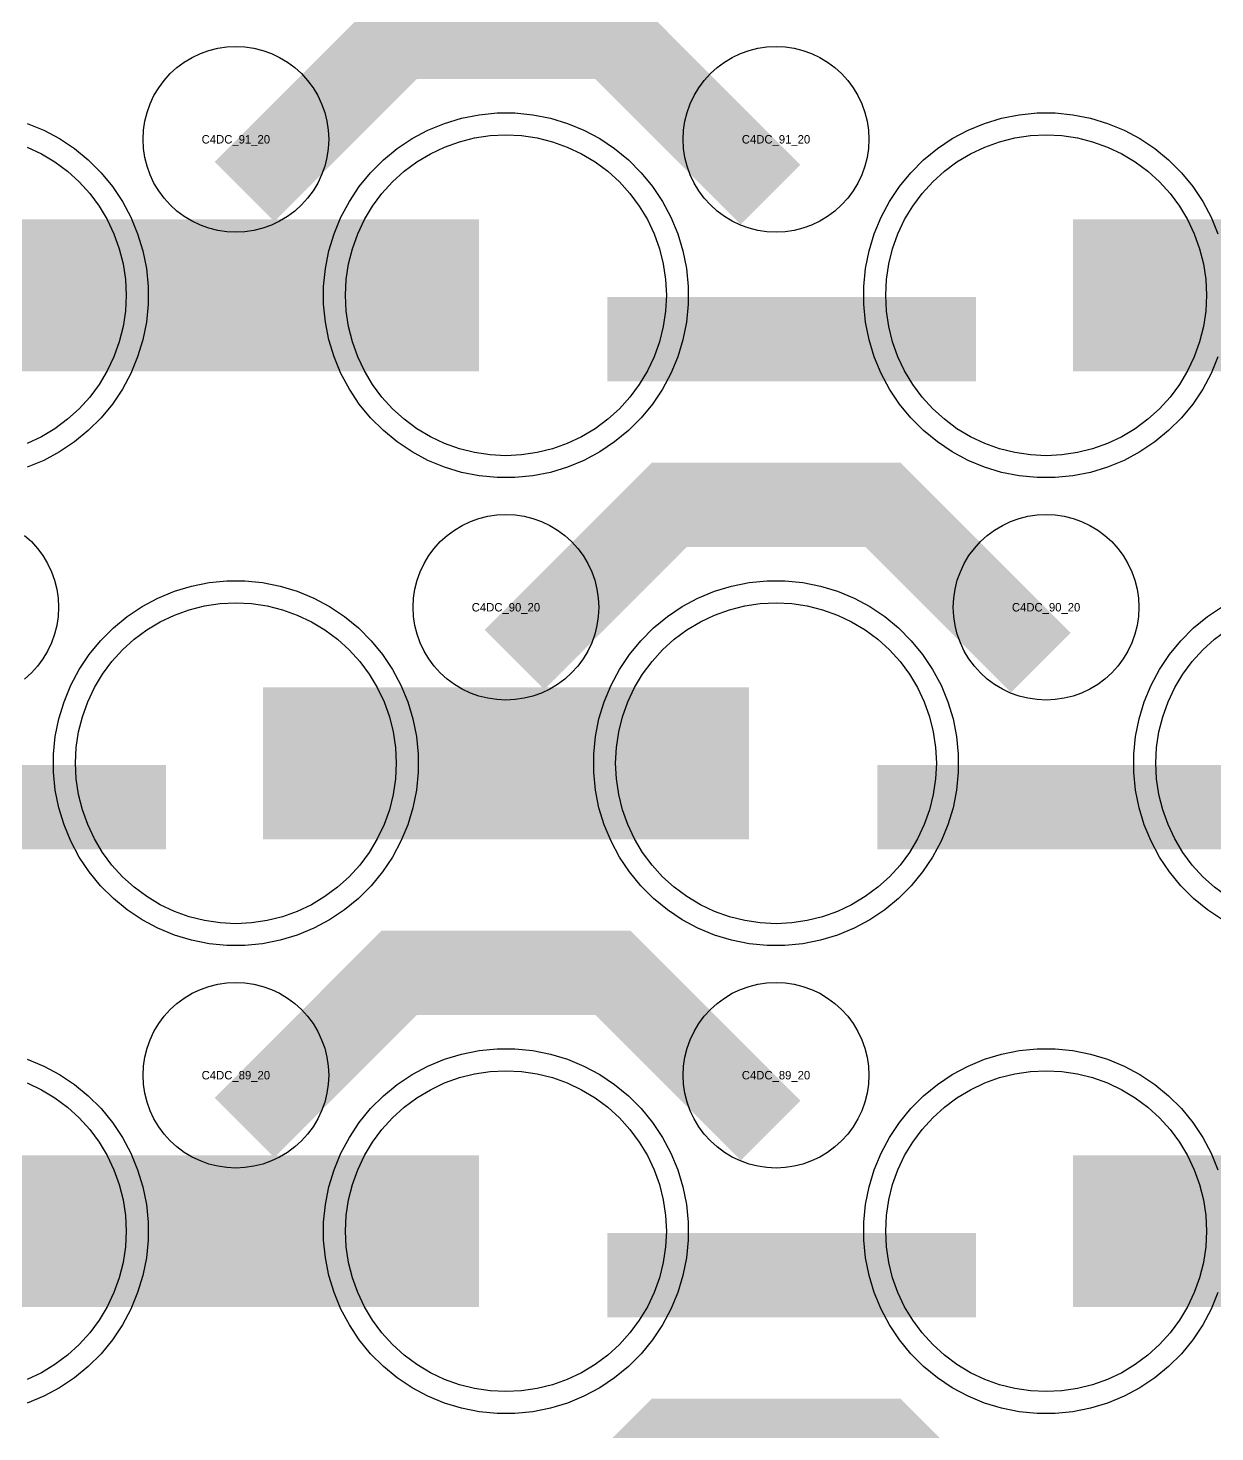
# Model space of a CAD drawing. Extents: x -11880 to 11880, y -14992 to 14992.
# Drawn here: x -5661.5 to -5310, y -2566.8 to -2151.1 of the extents above; entities that cross this region are included whole.
import ezdxf
from ezdxf.enums import TextEntityAlignment as Align

# ---------------------------------------------------------------- set-up
doc = ezdxf.new("R2010")
doc.units = 0
doc.header["$MEASUREMENT"] = 0
for name, color, linetype in [('GDS_775_DT_237', 138, 'CONTINUOUS'), ('RDL1_FS', 34, 'CONTINUOUS'), ('RDL_BS', 160, 'CONTINUOUS')]:
    doc.layers.add(name, color=color, linetype=linetype)

msp = doc.modelspace()

# ---------------------------------------------------------------- linework, layer by layer
at = {"layer": 'RDL1_FS', "color": 11, "true_color": 0xf27172}
for points in [[(-5661.819, -2186.343), (-5657.605, -2188.335), (-5653.605, -2190.733), (-5649.86, -2193.511), (-5646.406, -2196.641), (-5643.276, -2200.095), (-5640.498, -2203.84), (-5638.1, -2207.84), (-5636.108, -2212.054), (-5634.536, -2216.444), (-5633.404, -2220.967), (-5632.72, -2225.578), (-5632.491, -2230.235), (-5632.72, -2234.892), (-5633.404, -2239.503), (-5634.536, -2244.026), (-5636.108, -2248.416), (-5638.1, -2252.63), (-5640.498, -2256.63), (-5643.276, -2260.375), (-5646.406, -2263.829), (-5649.86, -2266.959), (-5653.605, -2269.737), (-5657.605, -2272.135), (-5661.819, -2274.127)], [(-5306.395, -2408.302), (-5310.14, -2405.524), (-5313.594, -2402.394), (-5316.724, -2398.94), (-5319.502, -2395.195), (-5321.9, -2391.195), (-5323.892, -2386.981), (-5325.464, -2382.591), (-5326.596, -2378.068), (-5327.28, -2373.457), (-5327.509, -2368.8), (-5327.28, -2364.143), (-5326.596, -2359.532), (-5325.464, -2355.009), (-5323.892, -2350.619), (-5321.9, -2346.405), (-5319.502, -2342.405), (-5316.724, -2338.66), (-5313.594, -2335.206), (-5310.14, -2332.076), (-5306.395, -2329.298)]]:
    msp.add_lwpolyline(points, dxfattribs=at)
for points in [[(-5520, -2277.744), (-5524.657, -2277.515), (-5529.268, -2276.831), (-5533.791, -2275.699), (-5538.181, -2274.127), (-5542.395, -2272.135), (-5546.395, -2269.737), (-5550.14, -2266.959), (-5553.594, -2263.829), (-5556.724, -2260.375), (-5559.502, -2256.63), (-5561.9, -2252.63), (-5563.892, -2248.416), (-5565.464, -2244.026), (-5566.596, -2239.503), (-5567.28, -2234.892), (-5567.509, -2230.235), (-5567.28, -2225.578), (-5566.596, -2220.967), (-5565.464, -2216.444), (-5563.892, -2212.054), (-5561.9, -2207.84), (-5559.502, -2203.84), (-5556.724, -2200.095), (-5553.594, -2196.641), (-5550.14, -2193.511), (-5546.395, -2190.733), (-5542.395, -2188.335), (-5538.181, -2186.343), (-5533.791, -2184.771), (-5529.268, -2183.639), (-5524.657, -2182.955), (-5520, -2182.726), (-5515.343, -2182.955), (-5510.732, -2183.639), (-5506.209, -2184.771), (-5501.819, -2186.343), (-5497.605, -2188.335), (-5493.605, -2190.733), (-5489.86, -2193.511), (-5486.406, -2196.641), (-5483.276, -2200.095), (-5480.498, -2203.84), (-5478.1, -2207.84), (-5476.108, -2212.054), (-5474.536, -2216.444), (-5473.404, -2220.967), (-5472.72, -2225.578), (-5472.491, -2230.235), (-5472.72, -2234.892), (-5473.404, -2239.503), (-5474.536, -2244.026), (-5476.108, -2248.416), (-5478.1, -2252.63), (-5480.498, -2256.63), (-5483.276, -2260.375), (-5486.406, -2263.829), (-5489.86, -2266.959), (-5493.605, -2269.737), (-5497.605, -2272.135), (-5501.819, -2274.127), (-5506.209, -2275.699), (-5510.732, -2276.831), (-5515.343, -2277.515)], [(-5360, -2277.744), (-5364.657, -2277.515), (-5369.268, -2276.831), (-5373.791, -2275.699), (-5378.181, -2274.127), (-5382.395, -2272.135), (-5386.395, -2269.737), (-5390.14, -2266.959), (-5393.594, -2263.829), (-5396.724, -2260.375), (-5399.502, -2256.63), (-5401.9, -2252.63), (-5403.892, -2248.416), (-5405.464, -2244.026), (-5406.596, -2239.503), (-5407.28, -2234.892), (-5407.509, -2230.235), (-5407.28, -2225.578), (-5406.596, -2220.967), (-5405.464, -2216.444), (-5403.892, -2212.054), (-5401.9, -2207.84), (-5399.502, -2203.84), (-5396.724, -2200.095), (-5393.594, -2196.641), (-5390.14, -2193.511), (-5386.395, -2190.733), (-5382.395, -2188.335), (-5378.181, -2186.343), (-5373.791, -2184.771), (-5369.268, -2183.639), (-5364.657, -2182.955), (-5360, -2182.726), (-5355.343, -2182.955), (-5350.732, -2183.639), (-5346.209, -2184.771), (-5341.819, -2186.343), (-5337.605, -2188.335), (-5333.605, -2190.733), (-5329.86, -2193.511), (-5326.406, -2196.641), (-5323.276, -2200.095), (-5320.498, -2203.84), (-5318.1, -2207.84), (-5316.108, -2212.054), (-5314.536, -2216.444), (-5313.404, -2220.967), (-5312.72, -2225.578), (-5312.491, -2230.235), (-5312.72, -2234.892), (-5313.404, -2239.503), (-5314.536, -2244.026), (-5316.108, -2248.416), (-5318.1, -2252.63), (-5320.498, -2256.63), (-5323.276, -2260.375), (-5326.406, -2263.829), (-5329.86, -2266.959), (-5333.605, -2269.737), (-5337.605, -2272.135), (-5341.819, -2274.127), (-5346.209, -2275.699), (-5350.732, -2276.831), (-5355.343, -2277.515)], [(-5600, -2416.309), (-5604.657, -2416.08), (-5609.268, -2415.396), (-5613.791, -2414.264), (-5618.181, -2412.692), (-5622.395, -2410.7), (-5626.395, -2408.302), (-5630.14, -2405.524), (-5633.594, -2402.394), (-5636.724, -2398.94), (-5639.502, -2395.195), (-5641.9, -2391.195), (-5643.892, -2386.981), (-5645.464, -2382.591), (-5646.596, -2378.068), (-5647.28, -2373.457), (-5647.509, -2368.8), (-5647.28, -2364.143), (-5646.596, -2359.532), (-5645.464, -2355.009), (-5643.892, -2350.619), (-5641.9, -2346.405), (-5639.502, -2342.405), (-5636.724, -2338.66), (-5633.594, -2335.206), (-5630.14, -2332.076), (-5626.395, -2329.298), (-5622.395, -2326.9), (-5618.181, -2324.908), (-5613.791, -2323.336), (-5609.268, -2322.204), (-5604.657, -2321.52), (-5600, -2321.291), (-5595.343, -2321.52), (-5590.732, -2322.204), (-5586.209, -2323.336), (-5581.819, -2324.908), (-5577.605, -2326.9), (-5573.605, -2329.298), (-5569.86, -2332.076), (-5566.406, -2335.206), (-5563.276, -2338.66), (-5560.498, -2342.405), (-5558.1, -2346.405), (-5556.108, -2350.619), (-5554.536, -2355.009), (-5553.404, -2359.532), (-5552.72, -2364.143), (-5552.491, -2368.8), (-5552.72, -2373.457), (-5553.404, -2378.068), (-5554.536, -2382.591), (-5556.108, -2386.981), (-5558.1, -2391.195), (-5560.498, -2395.195), (-5563.276, -2398.94), (-5566.406, -2402.394), (-5569.86, -2405.524), (-5573.605, -2408.302), (-5577.605, -2410.7), (-5581.819, -2412.692), (-5586.209, -2414.264), (-5590.732, -2415.396), (-5595.343, -2416.08)], [(-5440, -2416.309), (-5444.657, -2416.08), (-5449.268, -2415.396), (-5453.791, -2414.264), (-5458.181, -2412.692), (-5462.395, -2410.7), (-5466.395, -2408.302), (-5470.14, -2405.524), (-5473.594, -2402.394), (-5476.724, -2398.94), (-5479.502, -2395.195), (-5481.9, -2391.195), (-5483.892, -2386.981), (-5485.464, -2382.591), (-5486.596, -2378.068), (-5487.28, -2373.457), (-5487.509, -2368.8), (-5487.28, -2364.143), (-5486.596, -2359.532), (-5485.464, -2355.009), (-5483.892, -2350.619), (-5481.9, -2346.405), (-5479.502, -2342.405), (-5476.724, -2338.66), (-5473.594, -2335.206), (-5470.14, -2332.076), (-5466.395, -2329.298), (-5462.395, -2326.9), (-5458.181, -2324.908), (-5453.791, -2323.336), (-5449.268, -2322.204), (-5444.657, -2321.52), (-5440, -2321.291), (-5435.343, -2321.52), (-5430.732, -2322.204), (-5426.209, -2323.336), (-5421.819, -2324.908), (-5417.605, -2326.9), (-5413.605, -2329.298), (-5409.86, -2332.076), (-5406.406, -2335.206), (-5403.276, -2338.66), (-5400.498, -2342.405), (-5398.1, -2346.405), (-5396.108, -2350.619), (-5394.536, -2355.009), (-5393.404, -2359.532), (-5392.72, -2364.143), (-5392.491, -2368.8), (-5392.72, -2373.457), (-5393.404, -2378.068), (-5394.536, -2382.591), (-5396.108, -2386.981), (-5398.1, -2391.195), (-5400.498, -2395.195), (-5403.276, -2398.94), (-5406.406, -2402.394), (-5409.86, -2405.524), (-5413.605, -2408.302), (-5417.605, -2410.7), (-5421.819, -2412.692), (-5426.209, -2414.264), (-5430.732, -2415.396), (-5435.343, -2416.08)]]:
    msp.add_lwpolyline(points, close=True, dxfattribs=at)
for points in [[(-5671.998, -2230.235, 45, 45, 0), (-5599.998, -2230.235, 45, 45, 0)], [(-5599.998, -2230.235, 45, 45, 0), (-5527.998, -2230.235, 45, 45, 0)], [(-5351.998, -2230.235, 45, 45, 0), (-5279.998, -2230.235, 45, 45, 0)], [(-5591.998, -2368.8, 45, 45, 0), (-5519.998, -2368.8, 45, 45, 0)], [(-5519.998, -2368.8, 45, 45, 0), (-5447.998, -2368.8, 45, 45, 0)]]:
    msp.add_lwpolyline(points, format="xyseb", dxfattribs=at)
at = {"layer": 'RDL1_FS'}
for points in [[(-5520, -2554.869), (-5524.657, -2554.64), (-5529.268, -2553.956), (-5533.791, -2552.824), (-5538.181, -2551.252), (-5542.395, -2549.26), (-5546.395, -2546.862), (-5550.14, -2544.084), (-5553.594, -2540.954), (-5556.724, -2537.5), (-5559.502, -2533.755), (-5561.9, -2529.755), (-5563.892, -2525.541), (-5565.464, -2521.151), (-5566.596, -2516.628), (-5567.28, -2512.017), (-5567.509, -2507.36), (-5567.28, -2502.703), (-5566.596, -2498.092), (-5565.464, -2493.569), (-5563.892, -2489.179), (-5561.9, -2484.965), (-5559.502, -2480.965), (-5556.724, -2477.22), (-5553.594, -2473.766), (-5550.14, -2470.636), (-5546.395, -2467.858), (-5542.395, -2465.46), (-5538.181, -2463.468), (-5533.791, -2461.896), (-5529.268, -2460.764), (-5524.657, -2460.08), (-5520, -2459.851), (-5515.343, -2460.08), (-5510.732, -2460.764), (-5506.209, -2461.896), (-5501.819, -2463.468), (-5497.605, -2465.46), (-5493.605, -2467.858), (-5489.86, -2470.636), (-5486.406, -2473.766), (-5483.276, -2477.22), (-5480.498, -2480.965), (-5478.1, -2484.965), (-5476.108, -2489.179), (-5474.536, -2493.569), (-5473.404, -2498.092), (-5472.72, -2502.703), (-5472.491, -2507.36), (-5472.72, -2512.017), (-5473.404, -2516.628), (-5474.536, -2521.151), (-5476.108, -2525.541), (-5478.1, -2529.755), (-5480.498, -2533.755), (-5483.276, -2537.5), (-5486.406, -2540.954), (-5489.86, -2544.084), (-5493.605, -2546.862), (-5497.605, -2549.26), (-5501.819, -2551.252), (-5506.209, -2552.824), (-5510.732, -2553.956), (-5515.343, -2554.64)], [(-5360, -2554.869), (-5364.657, -2554.64), (-5369.268, -2553.956), (-5373.791, -2552.824), (-5378.181, -2551.252), (-5382.395, -2549.26), (-5386.395, -2546.862), (-5390.14, -2544.084), (-5393.594, -2540.954), (-5396.724, -2537.5), (-5399.502, -2533.755), (-5401.9, -2529.755), (-5403.892, -2525.541), (-5405.464, -2521.151), (-5406.596, -2516.628), (-5407.28, -2512.017), (-5407.509, -2507.36), (-5407.28, -2502.703), (-5406.596, -2498.092), (-5405.464, -2493.569), (-5403.892, -2489.179), (-5401.9, -2484.965), (-5399.502, -2480.965), (-5396.724, -2477.22), (-5393.594, -2473.766), (-5390.14, -2470.636), (-5386.395, -2467.858), (-5382.395, -2465.46), (-5378.181, -2463.468), (-5373.791, -2461.896), (-5369.268, -2460.764), (-5364.657, -2460.08), (-5360, -2459.851), (-5355.343, -2460.08), (-5350.732, -2460.764), (-5346.209, -2461.896), (-5341.819, -2463.468), (-5337.605, -2465.46), (-5333.605, -2467.858), (-5329.86, -2470.636), (-5326.406, -2473.766), (-5323.276, -2477.22), (-5320.498, -2480.965), (-5318.1, -2484.965), (-5316.108, -2489.179), (-5314.536, -2493.569), (-5313.404, -2498.092), (-5312.72, -2502.703), (-5312.491, -2507.36), (-5312.72, -2512.017), (-5313.404, -2516.628), (-5314.536, -2521.151), (-5316.108, -2525.541), (-5318.1, -2529.755), (-5320.498, -2533.755), (-5323.276, -2537.5), (-5326.406, -2540.954), (-5329.86, -2544.084), (-5333.605, -2546.862), (-5337.605, -2549.26), (-5341.819, -2551.252), (-5346.209, -2552.824), (-5350.732, -2553.956), (-5355.343, -2554.64)]]:
    msp.add_lwpolyline(points, close=True, dxfattribs=at)
msp.add_lwpolyline([(-5661.819, -2463.468), (-5657.605, -2465.46), (-5653.605, -2467.858), (-5649.86, -2470.636), (-5646.406, -2473.766), (-5643.276, -2477.22), (-5640.498, -2480.965), (-5638.1, -2484.965), (-5636.108, -2489.179), (-5634.536, -2493.569), (-5633.404, -2498.092), (-5632.72, -2502.703), (-5632.491, -2507.36), (-5632.72, -2512.017), (-5633.404, -2516.628), (-5634.536, -2521.151), (-5636.108, -2525.541), (-5638.1, -2529.755), (-5640.498, -2533.755), (-5643.276, -2537.5), (-5646.406, -2540.954), (-5649.86, -2544.084), (-5653.605, -2546.862), (-5657.605, -2549.26), (-5661.819, -2551.252)], dxfattribs=at)
for points in [[(-5671.998, -2507.36, 45, 45, 0), (-5599.998, -2507.36, 45, 45, 0)], [(-5599.998, -2507.36, 45, 45, 0), (-5527.998, -2507.36, 45, 45, 0)], [(-5351.998, -2507.36, 45, 45, 0), (-5279.998, -2507.36, 45, 45, 0)]]:
    msp.add_lwpolyline(points, format="xyseb", dxfattribs=at)
at = {"layer": 'RDL_BS'}
for points in [[(-5597.438, -2199.549, 25, 25, 0), (-5551.623, -2153.734, 25, 25, 0), (-5518.07, -2153.734, 25, 25, 0)], [(-5441.599, -2200.448, 25, 25, 0), (-5488.313, -2153.734, 25, 25, 0), (-5518.071, -2153.734, 25, 25, 0)], [(-5517.438, -2338.114, 25, 25, 0), (-5471.623, -2292.299, 25, 25, 0), (-5438.07, -2292.299, 25, 25, 0)], [(-5361.599, -2339.013, 25, 25, 0), (-5408.313, -2292.299, 25, 25, 0), (-5438.071, -2292.299, 25, 25, 0)], [(-5597.438, -2476.674, 25, 25, 0), (-5551.623, -2430.859, 25, 25, 0), (-5518.07, -2430.859, 25, 25, 0)], [(-5441.599, -2477.573, 25, 25, 0), (-5488.313, -2430.859, 25, 25, 0), (-5518.071, -2430.859, 25, 25, 0)], [(-5489.984, -2520.373, 25, 25, 0), (-5380.719, -2520.373, 25, 25, 0)], [(-5517.438, -2615.239, 25, 25, 0), (-5471.623, -2569.424, 25, 25, 0), (-5438.07, -2569.424, 25, 25, 0)], [(-5361.599, -2616.138, 25, 25, 0), (-5408.313, -2569.424, 25, 25, 0), (-5438.071, -2569.424, 25, 25, 0)]]:
    msp.add_lwpolyline(points, format="xyseb", dxfattribs=at)
for points in [[(-5600, -2211.541), (-5602.693, -2211.409), (-5605.365, -2211.013), (-5607.984, -2210.356), (-5610.519, -2209.449), (-5612.956, -2208.297), (-5615.28, -2206.904), (-5617.443, -2205.301), (-5619.442, -2203.489), (-5621.254, -2201.49), (-5622.857, -2199.327), (-5624.25, -2197.003), (-5625.402, -2194.566), (-5626.309, -2192.031), (-5626.966, -2189.412), (-5627.362, -2186.74), (-5627.494, -2184.047), (-5627.362, -2181.354), (-5626.966, -2178.682), (-5626.309, -2176.063), (-5625.402, -2173.528), (-5624.25, -2171.091), (-5622.857, -2168.767), (-5621.254, -2166.604), (-5619.442, -2164.605), (-5617.443, -2162.793), (-5615.28, -2161.19), (-5612.956, -2159.797), (-5610.519, -2158.645), (-5607.984, -2157.738), (-5605.365, -2157.081), (-5602.693, -2156.685), (-5600, -2156.553), (-5597.307, -2156.685), (-5594.635, -2157.081), (-5592.016, -2157.738), (-5589.481, -2158.645), (-5587.044, -2159.797), (-5584.72, -2161.19), (-5582.557, -2162.793), (-5580.558, -2164.605), (-5578.746, -2166.604), (-5577.143, -2168.767), (-5575.75, -2171.091), (-5574.598, -2173.528), (-5573.691, -2176.063), (-5573.034, -2178.682), (-5572.638, -2181.354), (-5572.506, -2184.047), (-5572.638, -2186.74), (-5573.034, -2189.412), (-5573.691, -2192.031), (-5574.598, -2194.566), (-5575.75, -2197.003), (-5577.143, -2199.327), (-5578.746, -2201.49), (-5580.558, -2203.489), (-5582.557, -2205.301), (-5584.72, -2206.904), (-5587.044, -2208.297), (-5589.481, -2209.449), (-5592.016, -2210.356), (-5594.635, -2211.013), (-5597.307, -2211.409)], [(-5440, -2211.541), (-5442.693, -2211.409), (-5445.365, -2211.013), (-5447.984, -2210.356), (-5450.519, -2209.449), (-5452.956, -2208.297), (-5455.28, -2206.904), (-5457.443, -2205.301), (-5459.442, -2203.489), (-5461.254, -2201.49), (-5462.857, -2199.327), (-5464.25, -2197.003), (-5465.402, -2194.566), (-5466.309, -2192.031), (-5466.966, -2189.412), (-5467.362, -2186.74), (-5467.494, -2184.047), (-5467.362, -2181.354), (-5466.966, -2178.682), (-5466.309, -2176.063), (-5465.402, -2173.528), (-5464.25, -2171.091), (-5462.857, -2168.767), (-5461.254, -2166.604), (-5459.442, -2164.605), (-5457.443, -2162.793), (-5455.28, -2161.19), (-5452.956, -2159.797), (-5450.519, -2158.645), (-5447.984, -2157.738), (-5445.365, -2157.081), (-5442.693, -2156.685), (-5440, -2156.553), (-5437.307, -2156.685), (-5434.635, -2157.081), (-5432.016, -2157.738), (-5429.481, -2158.645), (-5427.044, -2159.797), (-5424.72, -2161.19), (-5422.557, -2162.793), (-5420.558, -2164.605), (-5418.746, -2166.604), (-5417.143, -2168.767), (-5415.75, -2171.091), (-5414.598, -2173.528), (-5413.691, -2176.063), (-5413.034, -2178.682), (-5412.638, -2181.354), (-5412.506, -2184.047), (-5412.638, -2186.74), (-5413.034, -2189.412), (-5413.691, -2192.031), (-5414.598, -2194.566), (-5415.75, -2197.003), (-5417.143, -2199.327), (-5418.746, -2201.49), (-5420.558, -2203.489), (-5422.557, -2205.301), (-5424.72, -2206.904), (-5427.044, -2208.297), (-5429.481, -2209.449), (-5432.016, -2210.356), (-5434.635, -2211.013), (-5437.307, -2211.409)], [(-5520, -2350.106), (-5522.693, -2349.974), (-5525.365, -2349.578), (-5527.984, -2348.921), (-5530.519, -2348.014), (-5532.956, -2346.862), (-5535.28, -2345.469), (-5537.443, -2343.866), (-5539.442, -2342.054), (-5541.254, -2340.055), (-5542.857, -2337.892), (-5544.25, -2335.568), (-5545.402, -2333.131), (-5546.309, -2330.596), (-5546.966, -2327.977), (-5547.362, -2325.305), (-5547.494, -2322.612), (-5547.362, -2319.919), (-5546.966, -2317.247), (-5546.309, -2314.628), (-5545.402, -2312.093), (-5544.25, -2309.656), (-5542.857, -2307.332), (-5541.254, -2305.169), (-5539.442, -2303.17), (-5537.443, -2301.358), (-5535.28, -2299.755), (-5532.956, -2298.362), (-5530.519, -2297.21), (-5527.984, -2296.303), (-5525.365, -2295.646), (-5522.693, -2295.25), (-5520, -2295.118), (-5517.307, -2295.25), (-5514.635, -2295.646), (-5512.016, -2296.303), (-5509.481, -2297.21), (-5507.044, -2298.362), (-5504.72, -2299.755), (-5502.557, -2301.358), (-5500.558, -2303.17), (-5498.746, -2305.169), (-5497.143, -2307.332), (-5495.75, -2309.656), (-5494.598, -2312.093), (-5493.691, -2314.628), (-5493.034, -2317.247), (-5492.638, -2319.919), (-5492.506, -2322.612), (-5492.638, -2325.305), (-5493.034, -2327.977), (-5493.691, -2330.596), (-5494.598, -2333.131), (-5495.75, -2335.568), (-5497.143, -2337.892), (-5498.746, -2340.055), (-5500.558, -2342.054), (-5502.557, -2343.866), (-5504.72, -2345.469), (-5507.044, -2346.862), (-5509.481, -2348.014), (-5512.016, -2348.921), (-5514.635, -2349.578), (-5517.307, -2349.974)], [(-5360, -2350.106), (-5362.693, -2349.974), (-5365.365, -2349.578), (-5367.984, -2348.921), (-5370.519, -2348.014), (-5372.956, -2346.862), (-5375.28, -2345.469), (-5377.443, -2343.866), (-5379.442, -2342.054), (-5381.254, -2340.055), (-5382.857, -2337.892), (-5384.25, -2335.568), (-5385.402, -2333.131), (-5386.309, -2330.596), (-5386.966, -2327.977), (-5387.362, -2325.305), (-5387.494, -2322.612), (-5387.362, -2319.919), (-5386.966, -2317.247), (-5386.309, -2314.628), (-5385.402, -2312.093), (-5384.25, -2309.656), (-5382.857, -2307.332), (-5381.254, -2305.169), (-5379.442, -2303.17), (-5377.443, -2301.358), (-5375.28, -2299.755), (-5372.956, -2298.362), (-5370.519, -2297.21), (-5367.984, -2296.303), (-5365.365, -2295.646), (-5362.693, -2295.25), (-5360, -2295.118), (-5357.307, -2295.25), (-5354.635, -2295.646), (-5352.016, -2296.303), (-5349.481, -2297.21), (-5347.044, -2298.362), (-5344.72, -2299.755), (-5342.557, -2301.358), (-5340.558, -2303.17), (-5338.746, -2305.169), (-5337.143, -2307.332), (-5335.75, -2309.656), (-5334.598, -2312.093), (-5333.691, -2314.628), (-5333.034, -2317.247), (-5332.638, -2319.919), (-5332.506, -2322.612), (-5332.638, -2325.305), (-5333.034, -2327.977), (-5333.691, -2330.596), (-5334.598, -2333.131), (-5335.75, -2335.568), (-5337.143, -2337.892), (-5338.746, -2340.055), (-5340.558, -2342.054), (-5342.557, -2343.866), (-5344.72, -2345.469), (-5347.044, -2346.862), (-5349.481, -2348.014), (-5352.016, -2348.921), (-5354.635, -2349.578), (-5357.307, -2349.974)], [(-5600, -2488.666), (-5602.693, -2488.534), (-5605.365, -2488.138), (-5607.984, -2487.481), (-5610.519, -2486.574), (-5612.956, -2485.422), (-5615.28, -2484.029), (-5617.443, -2482.426), (-5619.442, -2480.614), (-5621.254, -2478.615), (-5622.857, -2476.452), (-5624.25, -2474.128), (-5625.402, -2471.691), (-5626.309, -2469.156), (-5626.966, -2466.537), (-5627.362, -2463.865), (-5627.494, -2461.172), (-5627.362, -2458.479), (-5626.966, -2455.807), (-5626.309, -2453.188), (-5625.402, -2450.653), (-5624.25, -2448.216), (-5622.857, -2445.892), (-5621.254, -2443.729), (-5619.442, -2441.73), (-5617.443, -2439.918), (-5615.28, -2438.315), (-5612.956, -2436.922), (-5610.519, -2435.77), (-5607.984, -2434.863), (-5605.365, -2434.206), (-5602.693, -2433.81), (-5600, -2433.678), (-5597.307, -2433.81), (-5594.635, -2434.206), (-5592.016, -2434.863), (-5589.481, -2435.77), (-5587.044, -2436.922), (-5584.72, -2438.315), (-5582.557, -2439.918), (-5580.558, -2441.73), (-5578.746, -2443.729), (-5577.143, -2445.892), (-5575.75, -2448.216), (-5574.598, -2450.653), (-5573.691, -2453.188), (-5573.034, -2455.807), (-5572.638, -2458.479), (-5572.506, -2461.172), (-5572.638, -2463.865), (-5573.034, -2466.537), (-5573.691, -2469.156), (-5574.598, -2471.691), (-5575.75, -2474.128), (-5577.143, -2476.452), (-5578.746, -2478.615), (-5580.558, -2480.614), (-5582.557, -2482.426), (-5584.72, -2484.029), (-5587.044, -2485.422), (-5589.481, -2486.574), (-5592.016, -2487.481), (-5594.635, -2488.138), (-5597.307, -2488.534)], [(-5440, -2488.666), (-5442.693, -2488.534), (-5445.365, -2488.138), (-5447.984, -2487.481), (-5450.519, -2486.574), (-5452.956, -2485.422), (-5455.28, -2484.029), (-5457.443, -2482.426), (-5459.442, -2480.614), (-5461.254, -2478.615), (-5462.857, -2476.452), (-5464.25, -2474.128), (-5465.402, -2471.691), (-5466.309, -2469.156), (-5466.966, -2466.537), (-5467.362, -2463.865), (-5467.494, -2461.172), (-5467.362, -2458.479), (-5466.966, -2455.807), (-5466.309, -2453.188), (-5465.402, -2450.653), (-5464.25, -2448.216), (-5462.857, -2445.892), (-5461.254, -2443.729), (-5459.442, -2441.73), (-5457.443, -2439.918), (-5455.28, -2438.315), (-5452.956, -2436.922), (-5450.519, -2435.77), (-5447.984, -2434.863), (-5445.365, -2434.206), (-5442.693, -2433.81), (-5440, -2433.678), (-5437.307, -2433.81), (-5434.635, -2434.206), (-5432.016, -2434.863), (-5429.481, -2435.77), (-5427.044, -2436.922), (-5424.72, -2438.315), (-5422.557, -2439.918), (-5420.558, -2441.73), (-5418.746, -2443.729), (-5417.143, -2445.892), (-5415.75, -2448.216), (-5414.598, -2450.653), (-5413.691, -2453.188), (-5413.034, -2455.807), (-5412.638, -2458.479), (-5412.506, -2461.172), (-5412.638, -2463.865), (-5413.034, -2466.537), (-5413.691, -2469.156), (-5414.598, -2471.691), (-5415.75, -2474.128), (-5417.143, -2476.452), (-5418.746, -2478.615), (-5420.558, -2480.614), (-5422.557, -2482.426), (-5424.72, -2484.029), (-5427.044, -2485.422), (-5429.481, -2486.574), (-5432.016, -2487.481), (-5434.635, -2488.138), (-5437.307, -2488.534)], [(-5522.644, -2561.36), (-5527.938, -2560.843), (-5533.165, -2559.797), (-5538.205, -2558.266), (-5543.115, -2556.235), (-5547.777, -2553.743), (-5552.191, -2550.796), (-5556.292, -2547.434), (-5560.074, -2543.652), (-5563.436, -2539.551), (-5566.383, -2535.137), (-5568.875, -2530.475), (-5570.906, -2525.565), (-5572.437, -2520.525), (-5573.483, -2515.298), (-5574, -2510.004), (-5574, -2504.716), (-5573.483, -2499.422), (-5572.437, -2494.195), (-5570.906, -2489.155), (-5568.875, -2484.245), (-5566.383, -2479.583), (-5563.436, -2475.169), (-5560.074, -2471.068), (-5556.292, -2467.286), (-5552.191, -2463.924), (-5547.777, -2460.977), (-5543.115, -2458.485), (-5538.205, -2456.454), (-5533.165, -2454.923), (-5527.938, -2453.877), (-5522.644, -2453.36), (-5517.356, -2453.36), (-5512.062, -2453.877), (-5506.835, -2454.923), (-5501.795, -2456.454), (-5496.885, -2458.485), (-5492.223, -2460.977), (-5487.809, -2463.924), (-5483.708, -2467.286), (-5479.926, -2471.068), (-5476.564, -2475.169), (-5473.617, -2479.583), (-5471.125, -2484.245), (-5469.094, -2489.155), (-5467.563, -2494.195), (-5466.517, -2499.422), (-5466, -2504.716), (-5466, -2510.004), (-5466.517, -2515.298), (-5467.563, -2520.525), (-5469.094, -2525.565), (-5471.125, -2530.475), (-5473.617, -2535.137), (-5476.564, -2539.551), (-5479.926, -2543.652), (-5483.708, -2547.434), (-5487.809, -2550.796), (-5492.223, -2553.743), (-5496.885, -2556.235), (-5501.795, -2558.266), (-5506.835, -2559.797), (-5512.062, -2560.843), (-5517.356, -2561.36)]]:
    msp.add_lwpolyline(points, close=True, dxfattribs=at)
at = {"layer": 'RDL_BS', "color": 11, "true_color": 0xf27172}
for points in [[(-5522.644, -2284.235), (-5527.938, -2283.718), (-5533.165, -2282.672), (-5538.205, -2281.141), (-5543.115, -2279.11), (-5547.777, -2276.618), (-5552.191, -2273.671), (-5556.292, -2270.309), (-5560.074, -2266.527), (-5563.436, -2262.426), (-5566.383, -2258.012), (-5568.875, -2253.35), (-5570.906, -2248.44), (-5572.437, -2243.4), (-5573.483, -2238.173), (-5574, -2232.879), (-5574, -2227.591), (-5573.483, -2222.297), (-5572.437, -2217.07), (-5570.906, -2212.03), (-5568.875, -2207.12), (-5566.383, -2202.458), (-5563.436, -2198.044), (-5560.074, -2193.943), (-5556.292, -2190.161), (-5552.191, -2186.799), (-5547.777, -2183.852), (-5543.115, -2181.36), (-5538.205, -2179.329), (-5533.165, -2177.798), (-5527.938, -2176.752), (-5522.644, -2176.235), (-5517.356, -2176.235), (-5512.062, -2176.752), (-5506.835, -2177.798), (-5501.795, -2179.329), (-5496.885, -2181.36), (-5492.223, -2183.852), (-5487.809, -2186.799), (-5483.708, -2190.161), (-5479.926, -2193.943), (-5476.564, -2198.044), (-5473.617, -2202.458), (-5471.125, -2207.12), (-5469.094, -2212.03), (-5467.563, -2217.07), (-5466.517, -2222.297), (-5466, -2227.591), (-5466, -2232.879), (-5466.517, -2238.173), (-5467.563, -2243.4), (-5469.094, -2248.44), (-5471.125, -2253.35), (-5473.617, -2258.012), (-5476.564, -2262.426), (-5479.926, -2266.527), (-5483.708, -2270.309), (-5487.809, -2273.671), (-5492.223, -2276.618), (-5496.885, -2279.11), (-5501.795, -2281.141), (-5506.835, -2282.672), (-5512.062, -2283.718), (-5517.356, -2284.235)], [(-5602.644, -2422.8), (-5607.938, -2422.283), (-5613.165, -2421.237), (-5618.205, -2419.706), (-5623.115, -2417.675), (-5627.777, -2415.183), (-5632.191, -2412.236), (-5636.292, -2408.874), (-5640.074, -2405.092), (-5643.436, -2400.991), (-5646.383, -2396.577), (-5648.875, -2391.915), (-5650.906, -2387.005), (-5652.437, -2381.965), (-5653.483, -2376.738), (-5654, -2371.444), (-5654, -2366.156), (-5653.483, -2360.862), (-5652.437, -2355.635), (-5650.906, -2350.595), (-5648.875, -2345.685), (-5646.383, -2341.023), (-5643.436, -2336.609), (-5640.074, -2332.508), (-5636.292, -2328.726), (-5632.191, -2325.364), (-5627.777, -2322.417), (-5623.115, -2319.925), (-5618.205, -2317.894), (-5613.165, -2316.363), (-5607.938, -2315.317), (-5602.644, -2314.8), (-5597.356, -2314.8), (-5592.062, -2315.317), (-5586.835, -2316.363), (-5581.795, -2317.894), (-5576.885, -2319.925), (-5572.223, -2322.417), (-5567.809, -2325.364), (-5563.708, -2328.726), (-5559.926, -2332.508), (-5556.564, -2336.609), (-5553.617, -2341.023), (-5551.125, -2345.685), (-5549.094, -2350.595), (-5547.563, -2355.635), (-5546.517, -2360.862), (-5546, -2366.156), (-5546, -2371.444), (-5546.517, -2376.738), (-5547.563, -2381.965), (-5549.094, -2387.005), (-5551.125, -2391.915), (-5553.617, -2396.577), (-5556.564, -2400.991), (-5559.926, -2405.092), (-5563.708, -2408.874), (-5567.809, -2412.236), (-5572.223, -2415.183), (-5576.885, -2417.675), (-5581.795, -2419.706), (-5586.835, -2421.237), (-5592.062, -2422.283), (-5597.356, -2422.8)], [(-5442.644, -2422.8), (-5447.938, -2422.283), (-5453.165, -2421.237), (-5458.205, -2419.706), (-5463.115, -2417.675), (-5467.777, -2415.183), (-5472.191, -2412.236), (-5476.292, -2408.874), (-5480.074, -2405.092), (-5483.436, -2400.991), (-5486.383, -2396.577), (-5488.875, -2391.915), (-5490.906, -2387.005), (-5492.437, -2381.965), (-5493.483, -2376.738), (-5494, -2371.444), (-5494, -2366.156), (-5493.483, -2360.862), (-5492.437, -2355.635), (-5490.906, -2350.595), (-5488.875, -2345.685), (-5486.383, -2341.023), (-5483.436, -2336.609), (-5480.074, -2332.508), (-5476.292, -2328.726), (-5472.191, -2325.364), (-5467.777, -2322.417), (-5463.115, -2319.925), (-5458.205, -2317.894), (-5453.165, -2316.363), (-5447.938, -2315.317), (-5442.644, -2314.8), (-5437.356, -2314.8), (-5432.062, -2315.317), (-5426.835, -2316.363), (-5421.795, -2317.894), (-5416.885, -2319.925), (-5412.223, -2322.417), (-5407.809, -2325.364), (-5403.708, -2328.726), (-5399.926, -2332.508), (-5396.564, -2336.609), (-5393.617, -2341.023), (-5391.125, -2345.685), (-5389.094, -2350.595), (-5387.563, -2355.635), (-5386.517, -2360.862), (-5386, -2366.156), (-5386, -2371.444), (-5386.517, -2376.738), (-5387.563, -2381.965), (-5389.094, -2387.005), (-5391.125, -2391.915), (-5393.617, -2396.577), (-5396.564, -2400.991), (-5399.926, -2405.092), (-5403.708, -2408.874), (-5407.809, -2412.236), (-5412.223, -2415.183), (-5416.885, -2417.675), (-5421.795, -2419.706), (-5426.835, -2421.237), (-5432.062, -2422.283), (-5437.356, -2422.8)]]:
    msp.add_lwpolyline(points, close=True, dxfattribs=at)
for points in [[(-5309.094, -2248.44), (-5311.125, -2253.35), (-5313.617, -2258.012), (-5316.564, -2262.426), (-5319.926, -2266.527), (-5323.708, -2270.309), (-5327.809, -2273.671), (-5332.223, -2276.618), (-5336.885, -2279.11), (-5341.795, -2281.141), (-5346.835, -2282.672), (-5352.062, -2283.718), (-5357.356, -2284.235), (-5362.644, -2284.235), (-5367.938, -2283.718), (-5373.165, -2282.672), (-5378.205, -2281.141), (-5383.115, -2279.11), (-5387.777, -2276.618), (-5392.191, -2273.671), (-5396.292, -2270.309), (-5400.074, -2266.527), (-5403.436, -2262.426), (-5406.383, -2258.012), (-5408.875, -2253.35), (-5410.906, -2248.44), (-5412.437, -2243.4), (-5413.483, -2238.173), (-5414, -2232.879), (-5414, -2227.591), (-5413.483, -2222.297), (-5412.437, -2217.07), (-5410.906, -2212.03), (-5408.875, -2207.12), (-5406.383, -2202.458), (-5403.436, -2198.044), (-5400.074, -2193.943), (-5396.292, -2190.161), (-5392.191, -2186.799), (-5387.777, -2183.852), (-5383.115, -2181.36), (-5378.205, -2179.329), (-5373.165, -2177.798), (-5367.938, -2176.752), (-5362.644, -2176.235), (-5357.356, -2176.235), (-5352.062, -2176.752), (-5346.835, -2177.798), (-5341.795, -2179.329), (-5336.885, -2181.36), (-5332.223, -2183.852), (-5327.809, -2186.799), (-5323.708, -2190.161), (-5319.926, -2193.943), (-5316.564, -2198.044), (-5313.617, -2202.458), (-5311.125, -2207.12), (-5309.094, -2212.03)], [(-5661.795, -2179.329), (-5656.885, -2181.36), (-5652.223, -2183.852), (-5647.809, -2186.799), (-5643.708, -2190.161), (-5639.926, -2193.943), (-5636.564, -2198.044), (-5633.617, -2202.458), (-5631.125, -2207.12), (-5629.094, -2212.03), (-5627.563, -2217.07), (-5626.517, -2222.297), (-5626, -2227.591), (-5626, -2232.879), (-5626.517, -2238.173), (-5627.563, -2243.4), (-5629.094, -2248.44), (-5631.125, -2253.35), (-5633.617, -2258.012), (-5636.564, -2262.426), (-5639.926, -2266.527), (-5643.708, -2270.309), (-5647.809, -2273.671), (-5652.223, -2276.618), (-5656.885, -2279.11), (-5661.795, -2281.141)], [(-5307.777, -2415.183), (-5312.191, -2412.236), (-5316.292, -2408.874), (-5320.074, -2405.092), (-5323.436, -2400.991), (-5326.383, -2396.577), (-5328.875, -2391.915), (-5330.906, -2387.005), (-5332.437, -2381.965), (-5333.483, -2376.738), (-5334, -2371.444), (-5334, -2366.156), (-5333.483, -2360.862), (-5332.437, -2355.635), (-5330.906, -2350.595), (-5328.875, -2345.685), (-5326.383, -2341.023), (-5323.436, -2336.609), (-5320.074, -2332.508), (-5316.292, -2328.726), (-5312.191, -2325.364), (-5307.777, -2322.417)]]:
    msp.add_lwpolyline(points, dxfattribs=at)
for points in [[(-5489.984, -2243.248, 25, 25, 0), (-5380.719, -2243.248, 25, 25, 0)], [(-5729.984, -2381.813, 25, 25, 0), (-5620.719, -2381.813, 25, 25, 0)], [(-5409.984, -2381.813, 25, 25, 0), (-5300.719, -2381.813, 25, 25, 0)]]:
    msp.add_lwpolyline(points, format="xyseb", dxfattribs=at)
at = {"layer": 'RDL_BS'}
for points in [[(-5662.557, -2301.358), (-5660.558, -2303.17), (-5658.746, -2305.169), (-5657.143, -2307.332), (-5655.75, -2309.656), (-5654.598, -2312.093), (-5653.691, -2314.628), (-5653.034, -2317.247), (-5652.638, -2319.919), (-5652.506, -2322.612), (-5652.638, -2325.305), (-5653.034, -2327.977), (-5653.691, -2330.596), (-5654.598, -2333.131), (-5655.75, -2335.568), (-5657.143, -2337.892), (-5658.746, -2340.055), (-5660.558, -2342.054), (-5662.557, -2343.866)], [(-5661.795, -2456.454), (-5656.885, -2458.485), (-5652.223, -2460.977), (-5647.809, -2463.924), (-5643.708, -2467.286), (-5639.926, -2471.068), (-5636.564, -2475.169), (-5633.617, -2479.583), (-5631.125, -2484.245), (-5629.094, -2489.155), (-5627.563, -2494.195), (-5626.517, -2499.422), (-5626, -2504.716), (-5626, -2510.004), (-5626.517, -2515.298), (-5627.563, -2520.525), (-5629.094, -2525.565), (-5631.125, -2530.475), (-5633.617, -2535.137), (-5636.564, -2539.551), (-5639.926, -2543.652), (-5643.708, -2547.434), (-5647.809, -2550.796), (-5652.223, -2553.743), (-5656.885, -2556.235), (-5661.795, -2558.266)], [(-5309.094, -2525.565), (-5311.125, -2530.475), (-5313.617, -2535.137), (-5316.564, -2539.551), (-5319.926, -2543.652), (-5323.708, -2547.434), (-5327.809, -2550.796), (-5332.223, -2553.743), (-5336.885, -2556.235), (-5341.795, -2558.266), (-5346.835, -2559.797), (-5352.062, -2560.843), (-5357.356, -2561.36), (-5362.644, -2561.36), (-5367.938, -2560.843), (-5373.165, -2559.797), (-5378.205, -2558.266), (-5383.115, -2556.235), (-5387.777, -2553.743), (-5392.191, -2550.796), (-5396.292, -2547.434), (-5400.074, -2543.652), (-5403.436, -2539.551), (-5406.383, -2535.137), (-5408.875, -2530.475), (-5410.906, -2525.565), (-5412.437, -2520.525), (-5413.483, -2515.298), (-5414, -2510.004), (-5414, -2504.716), (-5413.483, -2499.422), (-5412.437, -2494.195), (-5410.906, -2489.155), (-5408.875, -2484.245), (-5406.383, -2479.583), (-5403.436, -2475.169), (-5400.074, -2471.068), (-5396.292, -2467.286), (-5392.191, -2463.924), (-5387.777, -2460.977), (-5383.115, -2458.485), (-5378.205, -2456.454), (-5373.165, -2454.923), (-5367.938, -2453.877), (-5362.644, -2453.36), (-5357.356, -2453.36), (-5352.062, -2453.877), (-5346.835, -2454.923), (-5341.795, -2456.454), (-5336.885, -2458.485), (-5332.223, -2460.977), (-5327.809, -2463.924), (-5323.708, -2467.286), (-5319.926, -2471.068), (-5316.564, -2475.169), (-5313.617, -2479.583), (-5311.125, -2484.245), (-5309.094, -2489.155)]]:
    msp.add_lwpolyline(points, dxfattribs=at)

# ---------------------------------------------------------------- texts
at = {"layer": 'GDS_775_DT_237'}
for s, p in [('C4DC_91_20', (-5600, -2184.047)), ('C4DC_91_20', (-5600, -2184.047)), ('C4DC_91_20', (-5440, -2184.047)), ('C4DC_91_20', (-5440, -2184.047)), ('C4DC_90_20', (-5520, -2322.612)), ('C4DC_90_20', (-5520, -2322.612)), ('C4DC_90_20', (-5360, -2322.612)), ('C4DC_90_20', (-5360, -2322.612)), ('C4DC_89_20', (-5600, -2461.172)), ('C4DC_89_20', (-5600, -2461.172)), ('C4DC_89_20', (-5440, -2461.172)), ('C4DC_89_20', (-5440, -2461.172))]:
    msp.add_text(s, height=2.5, dxfattribs=at).set_placement(p, align=Align.MIDDLE_CENTER)

doc.saveas('drawing.dxf')
